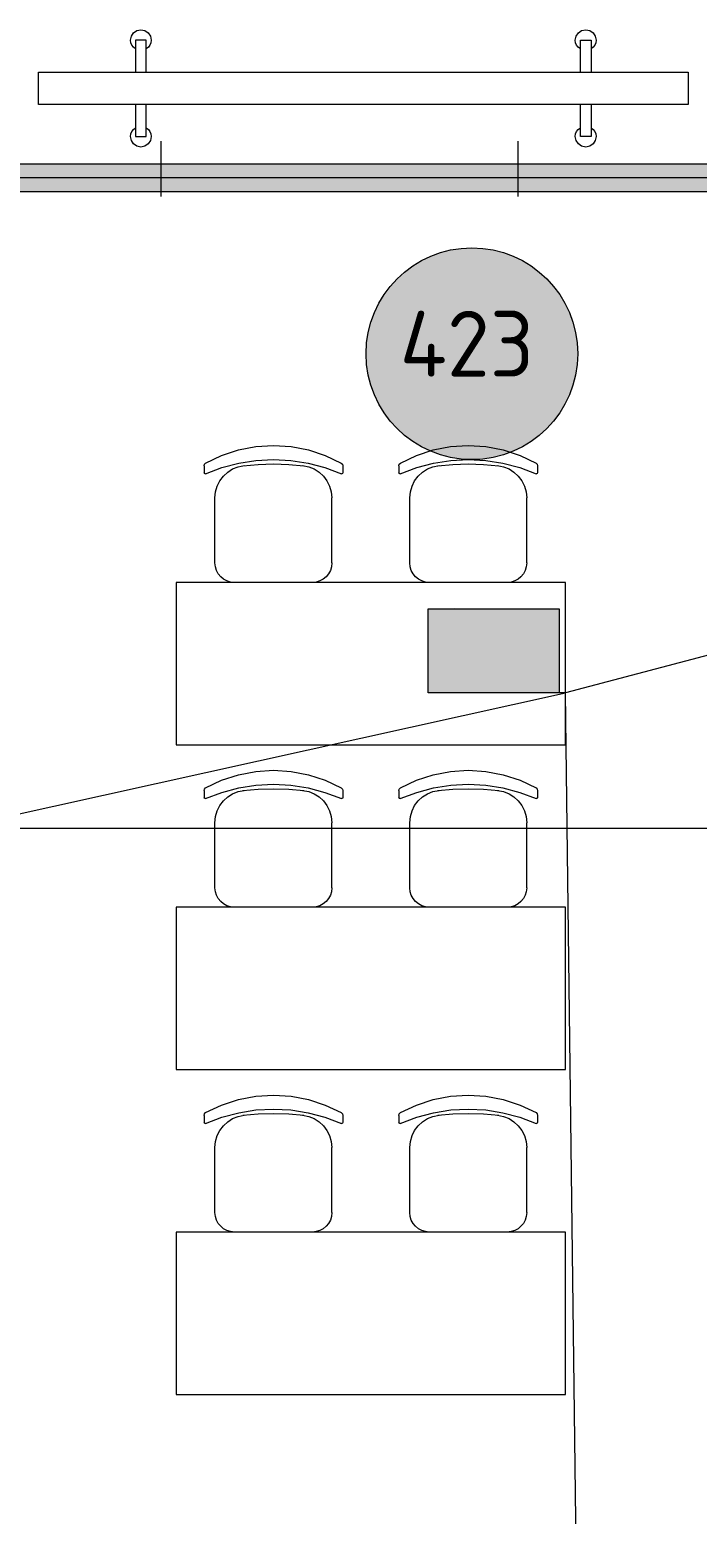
# Model space of a CAD drawing. Header units: millimetres. Extents: x 0 to 1189, y 0 to 841.
# Drawn here: x 813.47 to 834.03, y 396.24 to 441.95 of the extents above; entities that cross this region are included whole.
import ezdxf

# ---------------------------------------------------------------- set-up
doc = ezdxf.new("R2010")
doc.units = ezdxf.units.MM

msp = doc.modelspace()

# ---------------------------------------------------------------- hatches: boundary and pattern name
at = {"true_color": 0xffffff}
h = msp.add_hatch(color=7, dxfattribs=at)
h.dxf.hatch_style = 2
h.paths.add_polyline_path([(795.518215, 437.81144), (850.518299, 437.81144), (850.518299, 436.971438), (795.518215, 436.971438)])
h = msp.add_hatch(color=7, dxfattribs=at)
edge = h.paths.add_edge_path()
edge.add_arc((827.089264, 431.976931), 3.260255, 0, 360)
h = msp.add_hatch(color=7, dxfattribs=at)
h.dxf.hatch_style = 2
h.paths.add_polyline_path([(825.737262, 424.125419), (829.777268, 424.125419), (829.777268, 421.537415), (825.737262, 421.537415)])
h = msp.add_hatch(color=7, dxfattribs=at)
h.dxf.hatch_style = 2
h.paths.add_polyline_path([(825.737262, 424.125419), (829.777268, 424.125419), (829.777268, 421.537415), (825.737262, 421.537415)])
h = msp.add_hatch(color=7, dxfattribs=at)
h.dxf.hatch_style = 2
h.paths.add_polyline_path([(825.737262, 424.125419), (829.777268, 424.125419), (829.777268, 421.537415), (825.737262, 421.537415)])
at = {"true_color": 0x0077b0}
h = msp.add_hatch(color=144, dxfattribs=at)
h.paths.add_polyline_path([(826.948612, 422.730061), (826.948612, 423.537041), (826.919122, 423.693724), (826.8301, 423.824775), (826.70146, 423.911178), (826.545122, 423.94053), (826.388646, 423.911178), (826.257388, 423.824775), (826.169951, 423.693724), (826.141632, 423.537041), (826.141632, 422.730061), (826.169951, 422.573723), (826.257388, 422.445083), (826.388646, 422.356062), (826.545122, 422.326572), (826.70146, 422.356062), (826.8301, 422.445083), (826.919122, 422.573723)])
h.paths.add_polyline_path([(827.149254, 422.730061), (827.1381, 422.609406), (827.104674, 422.49738), (827.049027, 422.394346), (826.971211, 422.300665), (826.879443, 422.223365), (826.77739, 422.168855), (826.665726, 422.136566), (826.545122, 422.12593), (826.42339, 422.136566), (826.311682, 422.168855), (826.209484, 422.223365), (826.116276, 422.300665), (826.038547, 422.394346), (825.983089, 422.49738), (825.949853, 422.609406), (825.938785, 422.730061), (825.938785, 423.537041), (825.949853, 423.658773), (825.983089, 423.77048), (826.038547, 423.872679), (826.116276, 423.965886), (826.209484, 424.043702), (826.311682, 424.099349), (826.42339, 424.132775), (826.545122, 424.143929), (826.665778, 424.132818), (826.777804, 424.099694), (826.880838, 424.044865), (826.974519, 423.968642), (827.050423, 423.875005), (827.105088, 423.771858), (827.138152, 423.659204), (827.149254, 423.537041)])
h = msp.add_hatch(color=144, dxfattribs=at)
h.paths.add_polyline_path([(826.948612, 422.730061), (826.948612, 423.537041), (826.919122, 423.693724), (826.8301, 423.824775), (826.70146, 423.911178), (826.545122, 423.94053), (826.388646, 423.911178), (826.257388, 423.824775), (826.169951, 423.693724), (826.141632, 423.537041), (826.141632, 422.730061), (826.169951, 422.573723), (826.257388, 422.445083), (826.388646, 422.356062), (826.545122, 422.326572), (826.70146, 422.356062), (826.8301, 422.445083), (826.919122, 422.573723)])
h.paths.add_polyline_path([(827.149254, 422.730061), (827.1381, 422.609406), (827.104674, 422.49738), (827.049027, 422.394346), (826.971211, 422.300665), (826.879443, 422.223365), (826.77739, 422.168855), (826.665726, 422.136566), (826.545122, 422.12593), (826.42339, 422.136566), (826.311682, 422.168855), (826.209484, 422.223365), (826.116276, 422.300665), (826.038547, 422.394346), (825.983089, 422.49738), (825.949853, 422.609406), (825.938785, 422.730061), (825.938785, 423.537041), (825.949853, 423.658773), (825.983089, 423.77048), (826.038547, 423.872679), (826.116276, 423.965886), (826.209484, 424.043702), (826.311682, 424.099349), (826.42339, 424.132775), (826.545122, 424.143929), (826.665778, 424.132818), (826.777804, 424.099694), (826.880838, 424.044865), (826.974519, 423.968642), (827.050423, 423.875005), (827.105088, 423.771858), (827.138152, 423.659204), (827.149254, 423.537041)])
h = msp.add_hatch(color=144, dxfattribs=at)
h.paths.add_polyline_path([(826.948612, 422.730061), (826.948612, 423.537041), (826.919122, 423.693724), (826.8301, 423.824775), (826.70146, 423.911178), (826.545122, 423.94053), (826.388646, 423.911178), (826.257388, 423.824775), (826.169951, 423.693724), (826.141632, 423.537041), (826.141632, 422.730061), (826.169951, 422.573723), (826.257388, 422.445083), (826.388646, 422.356062), (826.545122, 422.326572), (826.70146, 422.356062), (826.8301, 422.445083), (826.919122, 422.573723)])
h.paths.add_polyline_path([(827.149254, 422.730061), (827.1381, 422.609406), (827.104674, 422.49738), (827.049027, 422.394346), (826.971211, 422.300665), (826.879443, 422.223365), (826.77739, 422.168855), (826.665726, 422.136566), (826.545122, 422.12593), (826.42339, 422.136566), (826.311682, 422.168855), (826.209484, 422.223365), (826.116276, 422.300665), (826.038547, 422.394346), (825.983089, 422.49738), (825.949853, 422.609406), (825.938785, 422.730061), (825.938785, 423.537041), (825.949853, 423.658773), (825.983089, 423.77048), (826.038547, 423.872679), (826.116276, 423.965886), (826.209484, 424.043702), (826.311682, 424.099349), (826.42339, 424.132775), (826.545122, 424.143929), (826.665778, 424.132818), (826.777804, 424.099694), (826.880838, 424.044865), (826.974519, 423.968642), (827.050423, 423.875005), (827.105088, 423.771858), (827.138152, 423.659204), (827.149254, 423.537041)])
h = msp.add_hatch(color=144, dxfattribs=at)
h.dxf.hatch_style = 2
h.paths.add_polyline_path([(829.371731, 423.799419), (829.140221, 423.567909), (829.069665, 423.537041), (828.993529, 423.562328), (828.968242, 423.638464), (828.996354, 423.70902), (829.391575, 424.104241), (829.432365, 424.133593), (829.473155, 424.143929), (829.549292, 424.118366), (829.574579, 424.041954), (829.574579, 422.224597), (829.549292, 422.149838), (829.473155, 422.12593), (829.397018, 422.149838), (829.371731, 422.224597)])
h = msp.add_hatch(color=144, dxfattribs=at)
h.dxf.hatch_style = 2
h.paths.add_polyline_path([(829.371731, 423.799419), (829.140221, 423.567909), (829.069665, 423.537041), (828.993529, 423.562328), (828.968242, 423.638464), (828.996354, 423.70902), (829.391575, 424.104241), (829.432365, 424.133593), (829.473155, 424.143929), (829.549292, 424.118366), (829.574579, 424.041954), (829.574579, 422.224597), (829.549292, 422.149838), (829.473155, 422.12593), (829.397018, 422.149838), (829.371731, 422.224597)])
h = msp.add_hatch(color=144, dxfattribs=at)
h.dxf.hatch_style = 2
h.paths.add_polyline_path([(829.371731, 423.799419), (829.140221, 423.567909), (829.069665, 423.537041), (828.993529, 423.562328), (828.968242, 423.638464), (828.996354, 423.70902), (829.391575, 424.104241), (829.432365, 424.133593), (829.473155, 424.143929), (829.549292, 424.118366), (829.574579, 424.041954), (829.574579, 422.224597), (829.549292, 422.149838), (829.473155, 422.12593), (829.397018, 422.149838), (829.371731, 422.224597)])
h = msp.add_hatch(color=144, dxfattribs=at)
h.dxf.hatch_style = 2
h.paths.add_polyline_path([(828.462152, 422.628087), (827.655173, 422.628087), (827.579036, 422.653649), (827.553749, 422.730061), (827.579036, 422.806198), (827.655173, 422.831485), (828.462152, 422.831485), (828.538288, 422.806198), (828.563575, 422.730061), (828.538288, 422.653649)])
h = msp.add_hatch(color=144, dxfattribs=at)
h.dxf.hatch_style = 2
h.paths.add_polyline_path([(828.462152, 422.628087), (827.655173, 422.628087), (827.579036, 422.653649), (827.553749, 422.730061), (827.579036, 422.806198), (827.655173, 422.831485), (828.462152, 422.831485), (828.538288, 422.806198), (828.563575, 422.730061), (828.538288, 422.653649)])
h = msp.add_hatch(color=144, dxfattribs=at)
h.dxf.hatch_style = 2
h.paths.add_polyline_path([(828.462152, 422.628087), (827.655173, 422.628087), (827.579036, 422.653649), (827.553749, 422.730061), (827.579036, 422.806198), (827.655173, 422.831485), (828.462152, 422.831485), (828.538288, 422.806198), (828.563575, 422.730061), (828.538288, 422.653649)])

# ---------------------------------------------------------------- linework, layer by layer
at = {"color": 253, "lineweight": 0, "true_color": 0x999999}
for points in [[(816.731248, 441.359445), (816.666529, 441.410976), (816.617748, 441.476195), (816.586966, 441.551539), (816.576248, 441.633445), (816.601341, 441.758117), (816.669748, 441.859821), (816.771154, 441.928336), (816.895248, 441.953446), (817.01992, 441.928336), (817.121623, 441.859821), (817.190139, 441.758117), (817.215249, 441.633445), (817.20453, 441.551539), (817.173748, 441.476195), (817.124967, 441.410976), (817.060248, 441.359445)], [(817.060248, 441.633445), (816.731248, 441.633445)], [(816.731248, 441.633445), (816.731248, 440.647444)], [(817.060248, 440.647444), (817.060248, 441.633445)], [(830.430269, 441.359445), (830.364972, 441.410976), (830.315894, 441.476195), (830.285003, 441.551539), (830.274268, 441.633445), (830.299519, 441.758117), (830.368269, 441.859821), (830.470019, 441.928336), (830.594269, 441.953446), (830.718363, 441.928336), (830.819769, 441.859821), (830.888176, 441.758117), (830.913269, 441.633445), (830.902691, 441.551539), (830.872144, 441.476195), (830.82341, 441.410976), (830.758269, 441.359445)], [(830.430269, 440.647444), (830.430269, 441.633445)], [(830.430269, 441.633445), (830.758269, 441.633445)], [(830.758269, 441.633445), (830.758269, 440.647444)], [(813.745243, 439.647442), (813.745243, 440.647444)], [(813.745243, 440.647444), (833.745274, 440.647444)], [(833.745274, 440.647444), (833.745274, 439.647442)], [(833.745274, 439.647442), (813.745243, 439.647442)], [(816.731248, 439.647442), (816.731248, 438.661441)], [(817.060248, 438.661441), (817.060248, 439.647442)], [(830.430269, 438.661441), (830.430269, 439.647442)], [(830.758269, 439.647442), (830.758269, 438.661441)], [(817.060248, 438.935441), (817.124967, 438.88391), (817.173748, 438.818691), (817.20453, 438.743347), (817.215249, 438.661441), (817.190139, 438.536769), (817.121623, 438.435066), (817.01992, 438.36655), (816.895248, 438.34144), (816.771154, 438.36655), (816.669748, 438.435066), (816.601341, 438.536769), (816.576248, 438.661441), (816.586966, 438.743347), (816.617748, 438.818691), (816.666529, 438.88391), (816.731248, 438.935441)], [(830.758269, 438.935441), (830.82341, 438.88391), (830.872144, 438.818691), (830.902691, 438.743347), (830.913269, 438.661441), (830.888176, 438.536769), (830.819769, 438.435066), (830.718363, 438.36655), (830.594269, 438.34144), (830.470019, 438.36655), (830.368269, 438.435066), (830.299519, 438.536769), (830.274268, 438.661441), (830.285003, 438.743347), (830.315894, 438.818691), (830.364972, 438.88391), (830.430269, 438.935441)], [(816.731248, 438.661441), (817.060248, 438.661441)], [(830.758269, 438.661441), (830.430269, 438.661441)], [(818.888251, 428.610426), (819.381283, 428.844145), (819.897753, 429.013176), (820.431472, 429.115833), (820.976254, 429.150426), (821.520614, 429.115833), (822.054381, 429.013176), (822.571085, 428.844145), (823.064257, 428.610426)], [(818.888251, 428.610426), (819.381283, 428.844145), (819.897753, 429.013176), (820.431472, 429.115833), (820.976254, 429.150426), (821.520614, 429.115833), (822.054381, 429.013176), (822.571085, 428.844145), (823.064257, 428.610426)], [(824.88826, 428.610426), (825.381292, 428.844145), (825.897762, 429.013176), (826.431481, 429.115833), (826.976263, 429.150426), (827.520624, 429.115833), (828.05439, 429.013176), (828.571094, 428.844145), (829.064267, 428.610426)], [(824.88826, 428.610426), (825.381292, 428.844145), (825.897762, 429.013176), (826.431481, 429.115833), (826.976263, 429.150426), (827.520624, 429.115833), (828.05439, 429.013176), (828.571094, 428.844145), (829.064267, 428.610426)], [(818.841251, 428.525425), (818.853876, 428.57355), (818.888251, 428.610426)], [(818.841251, 428.525425), (818.853876, 428.57355), (818.888251, 428.610426)], [(818.841251, 428.525425), (818.841251, 428.308425)], [(818.841251, 428.525425), (818.841251, 428.308425)], [(818.884251, 428.281425), (818.871251, 428.278425), (818.849876, 428.287425), (818.841251, 428.308425)], [(818.884251, 428.281425), (818.871251, 428.278425), (818.849876, 428.287425), (818.841251, 428.308425)], [(818.884251, 428.281425), (819.388314, 428.471941), (819.907753, 428.609301), (820.438441, 428.692473), (820.976254, 428.720426), (821.514068, 428.692473), (822.044756, 428.609301), (822.564194, 428.471941), (823.068257, 428.281425)], [(818.884251, 428.281425), (819.388314, 428.471941), (819.907753, 428.609301), (820.438441, 428.692473), (820.976254, 428.720426), (821.514068, 428.692473), (822.044756, 428.609301), (822.564194, 428.471941), (823.068257, 428.281425)], [(819.176252, 427.538424), (819.193964, 427.726373), (819.245017, 427.903143), (819.326281, 428.065241), (819.434627, 428.209175), (819.566926, 428.331452), (819.720049, 428.428581), (819.890868, 428.49707), (820.076253, 428.533425)], [(819.176252, 427.538424), (819.193964, 427.726373), (819.245017, 427.903143), (819.326281, 428.065241), (819.434627, 428.209175), (819.566926, 428.331452), (819.720049, 428.428581), (819.890868, 428.49707), (820.076253, 428.533425)], [(820.035253, 428.528425), (820.504629, 428.5698), (820.976254, 428.583425), (821.447505, 428.5698), (821.917256, 428.528425)], [(820.035253, 428.528425), (820.504629, 428.5698), (820.976254, 428.583425), (821.447505, 428.5698), (821.917256, 428.528425)], [(821.876256, 428.533425), (822.061641, 428.49707), (822.232459, 428.428581), (822.385583, 428.331452), (822.517882, 428.209175), (822.626227, 428.065241), (822.707491, 427.903143), (822.758544, 427.726373), (822.776257, 427.538424)], [(821.876256, 428.533425), (822.061641, 428.49707), (822.232459, 428.428581), (822.385583, 428.331452), (822.517882, 428.209175), (822.626227, 428.065241), (822.707491, 427.903143), (822.758544, 427.726373), (822.776257, 427.538424)], [(823.064257, 428.610426), (823.098633, 428.57355), (823.111258, 428.525425)], [(823.064257, 428.610426), (823.098633, 428.57355), (823.111258, 428.525425)], [(823.111258, 428.308425), (823.102258, 428.287425), (823.081257, 428.278425), (823.068257, 428.281425)], [(823.111258, 428.308425), (823.102258, 428.287425), (823.081257, 428.278425), (823.068257, 428.281425)], [(823.111258, 428.525425), (823.111258, 428.308425)], [(823.111258, 428.525425), (823.111258, 428.308425)], [(824.84126, 428.525425), (824.853885, 428.57355), (824.88826, 428.610426)], [(824.84126, 428.525425), (824.853885, 428.57355), (824.88826, 428.610426)], [(824.84126, 428.525425), (824.84126, 428.308425)], [(824.84126, 428.525425), (824.84126, 428.308425)], [(824.88426, 428.281425), (824.87126, 428.278425), (824.849885, 428.287425), (824.84126, 428.308425)], [(824.88426, 428.281425), (824.87126, 428.278425), (824.849885, 428.287425), (824.84126, 428.308425)], [(824.88426, 428.281425), (825.388324, 428.471941), (825.907762, 428.609301), (826.43845, 428.692473), (826.976263, 428.720426), (827.514077, 428.692473), (828.044765, 428.609301), (828.564203, 428.471941), (829.068267, 428.281425)], [(824.88426, 428.281425), (825.388324, 428.471941), (825.907762, 428.609301), (826.43845, 428.692473), (826.976263, 428.720426), (827.514077, 428.692473), (828.044765, 428.609301), (828.564203, 428.471941), (829.068267, 428.281425)], [(825.176261, 427.538424), (825.193974, 427.726373), (825.245026, 427.903143), (825.32629, 428.065241), (825.434636, 428.209175), (825.566935, 428.331452), (825.720058, 428.428581), (825.890877, 428.49707), (826.076262, 428.533425)], [(825.176261, 427.538424), (825.193974, 427.726373), (825.245026, 427.903143), (825.32629, 428.065241), (825.434636, 428.209175), (825.566935, 428.331452), (825.720058, 428.428581), (825.890877, 428.49707), (826.076262, 428.533425)], [(826.035262, 428.528425), (826.504638, 428.5698), (826.976263, 428.583425), (827.447514, 428.5698), (827.917265, 428.528425)], [(826.035262, 428.528425), (826.504638, 428.5698), (826.976263, 428.583425), (827.447514, 428.5698), (827.917265, 428.528425)], [(827.876265, 428.533425), (828.06165, 428.49707), (828.232468, 428.428581), (828.385592, 428.331452), (828.517891, 428.209175), (828.626237, 428.065241), (828.7075, 427.903143), (828.758553, 427.726373), (828.776266, 427.538424)], [(827.876265, 428.533425), (828.06165, 428.49707), (828.232468, 428.428581), (828.385592, 428.331452), (828.517891, 428.209175), (828.626237, 428.065241), (828.7075, 427.903143), (828.758553, 427.726373), (828.776266, 427.538424)], [(829.064267, 428.610426), (829.098642, 428.57355), (829.111267, 428.525425)], [(829.064267, 428.610426), (829.098642, 428.57355), (829.111267, 428.525425)], [(829.111267, 428.308425), (829.102267, 428.287425), (829.081267, 428.278425), (829.068267, 428.281425)], [(829.111267, 428.308425), (829.102267, 428.287425), (829.081267, 428.278425), (829.068267, 428.281425)], [(829.111267, 428.525425), (829.111267, 428.308425)], [(829.111267, 428.525425), (829.111267, 428.308425)], [(819.176252, 425.535421), (819.176252, 427.538424)], [(819.176252, 425.535421), (819.176252, 427.538424)], [(822.776257, 425.535421), (822.776257, 427.538424)], [(822.776257, 425.535421), (822.776257, 427.538424)], [(825.176261, 425.535421), (825.176261, 427.538424)], [(825.176261, 425.535421), (825.176261, 427.538424)], [(828.776266, 425.535421), (828.776266, 427.538424)], [(828.776266, 425.535421), (828.776266, 427.538424)], [(819.776252, 424.93542), (819.655151, 424.947584), (819.54244, 424.982482), (819.44051, 425.037725), (819.351752, 425.11092), (819.278556, 425.199678), (819.223314, 425.301608), (819.188416, 425.414319), (819.176252, 425.535421)], [(819.776252, 424.93542), (819.655151, 424.947584), (819.54244, 424.982482), (819.44051, 425.037725), (819.351752, 425.11092), (819.278556, 425.199678), (819.223314, 425.301608), (819.188416, 425.414319), (819.176252, 425.535421)], [(822.776257, 425.535421), (822.764052, 425.414319), (822.729054, 425.301608), (822.673689, 425.199678), (822.600382, 425.11092), (822.511559, 425.037725), (822.409647, 424.982482), (822.297071, 424.947584), (822.176256, 424.93542)], [(822.776257, 425.535421), (822.764052, 425.414319), (822.729054, 425.301608), (822.673689, 425.199678), (822.600382, 425.11092), (822.511559, 425.037725), (822.409647, 424.982482), (822.297071, 424.947584), (822.176256, 424.93542)], [(825.776262, 424.93542), (825.65516, 424.947584), (825.542449, 424.982482), (825.440519, 425.037725), (825.351761, 425.11092), (825.278566, 425.199678), (825.223323, 425.301608), (825.188425, 425.414319), (825.176261, 425.535421)], [(825.776262, 424.93542), (825.65516, 424.947584), (825.542449, 424.982482), (825.440519, 425.037725), (825.351761, 425.11092), (825.278566, 425.199678), (825.223323, 425.301608), (825.188425, 425.414319), (825.176261, 425.535421)], [(828.776266, 425.535421), (828.764061, 425.414319), (828.729063, 425.301608), (828.673698, 425.199678), (828.600391, 425.11092), (828.511569, 425.037725), (828.409656, 424.982482), (828.29708, 424.947584), (828.176265, 424.93542)], [(828.776266, 425.535421), (828.764061, 425.414319), (828.729063, 425.301608), (828.673698, 425.199678), (828.600391, 425.11092), (828.511569, 425.037725), (828.409656, 424.982482), (828.29708, 424.947584), (828.176265, 424.93542)], [(829.976268, 424.93542), (817.97625, 424.93542)], [(817.97625, 424.93542), (817.97625, 419.935412)], [(822.177256, 424.93542), (819.776252, 424.93542)], [(822.177256, 424.93542), (819.776252, 424.93542)], [(828.177265, 424.93542), (825.776262, 424.93542)], [(828.177265, 424.93542), (825.776262, 424.93542)], [(829.976268, 419.935412), (829.976268, 424.93542)], [(817.97625, 419.935412), (829.976268, 419.935412)], [(818.884251, 418.28141), (819.388314, 418.471926), (819.907753, 418.609285), (820.438441, 418.692457), (820.976254, 418.72041), (821.514068, 418.692457), (822.044756, 418.609285), (822.564194, 418.471926), (823.068257, 418.28141)], [(818.884251, 418.28141), (819.388314, 418.471926), (819.907753, 418.609285), (820.438441, 418.692457), (820.976254, 418.72041), (821.514068, 418.692457), (822.044756, 418.609285), (822.564194, 418.471926), (823.068257, 418.28141)], [(818.888251, 418.61041), (819.381283, 418.844129), (819.897753, 419.013161), (820.431472, 419.115817), (820.976254, 419.150411), (821.520614, 419.115817), (822.054381, 419.013161), (822.571085, 418.844129), (823.064257, 418.61041)], [(818.888251, 418.61041), (819.381283, 418.844129), (819.897753, 419.013161), (820.431472, 419.115817), (820.976254, 419.150411), (821.520614, 419.115817), (822.054381, 419.013161), (822.571085, 418.844129), (823.064257, 418.61041)], [(824.88426, 418.28141), (825.388324, 418.471926), (825.907762, 418.609285), (826.43845, 418.692457), (826.976263, 418.72041), (827.514077, 418.692457), (828.044765, 418.609285), (828.564203, 418.471926), (829.068267, 418.28141)], [(824.88426, 418.28141), (825.388324, 418.471926), (825.907762, 418.609285), (826.43845, 418.692457), (826.976263, 418.72041), (827.514077, 418.692457), (828.044765, 418.609285), (828.564203, 418.471926), (829.068267, 418.28141)], [(824.88826, 418.61041), (825.381292, 418.844129), (825.897762, 419.013161), (826.431481, 419.115817), (826.976263, 419.150411), (827.520624, 419.115817), (828.05439, 419.013161), (828.571094, 418.844129), (829.064267, 418.61041)], [(824.88826, 418.61041), (825.381292, 418.844129), (825.897762, 419.013161), (826.431481, 419.115817), (826.976263, 419.150411), (827.520624, 419.115817), (828.05439, 419.013161), (828.571094, 418.844129), (829.064267, 418.61041)], [(818.841251, 418.52541), (818.853876, 418.573535), (818.888251, 418.61041)], [(818.841251, 418.52541), (818.853876, 418.573535), (818.888251, 418.61041)], [(818.841251, 418.52541), (818.841251, 418.30841)], [(818.841251, 418.52541), (818.841251, 418.30841)], [(818.884251, 418.28141), (818.871251, 418.27841), (818.849876, 418.28741), (818.841251, 418.30841)], [(818.884251, 418.28141), (818.871251, 418.27841), (818.849876, 418.28741), (818.841251, 418.30841)], [(819.176252, 417.538409), (819.193964, 417.726358), (819.245017, 417.903128), (819.326281, 418.065226), (819.434627, 418.20916), (819.566926, 418.331437), (819.720049, 418.428566), (819.890868, 418.497055), (820.076253, 418.53341)], [(819.176252, 417.538409), (819.193964, 417.726358), (819.245017, 417.903128), (819.326281, 418.065226), (819.434627, 418.20916), (819.566926, 418.331437), (819.720049, 418.428566), (819.890868, 418.497055), (820.076253, 418.53341)], [(820.035253, 418.52841), (820.504629, 418.569785), (820.976254, 418.58341), (821.447505, 418.569785), (821.917256, 418.52841)], [(820.035253, 418.52841), (820.504629, 418.569785), (820.976254, 418.58341), (821.447505, 418.569785), (821.917256, 418.52841)], [(821.876256, 418.53341), (822.061641, 418.497055), (822.232459, 418.428566), (822.385583, 418.331437), (822.517882, 418.20916), (822.626227, 418.065226), (822.707491, 417.903128), (822.758544, 417.726358), (822.776257, 417.538409)], [(821.876256, 418.53341), (822.061641, 418.497055), (822.232459, 418.428566), (822.385583, 418.331437), (822.517882, 418.20916), (822.626227, 418.065226), (822.707491, 417.903128), (822.758544, 417.726358), (822.776257, 417.538409)], [(823.064257, 418.61041), (823.098633, 418.573535), (823.111258, 418.52541)], [(823.064257, 418.61041), (823.098633, 418.573535), (823.111258, 418.52541)], [(823.111258, 418.30841), (823.102258, 418.28741), (823.081257, 418.27841), (823.068257, 418.28141)], [(823.111258, 418.30841), (823.102258, 418.28741), (823.081257, 418.27841), (823.068257, 418.28141)], [(823.111258, 418.52541), (823.111258, 418.30841)], [(823.111258, 418.52541), (823.111258, 418.30841)], [(824.84126, 418.52541), (824.853885, 418.573535), (824.88826, 418.61041)], [(824.84126, 418.52541), (824.853885, 418.573535), (824.88826, 418.61041)], [(824.84126, 418.52541), (824.84126, 418.30841)], [(824.84126, 418.52541), (824.84126, 418.30841)], [(824.88426, 418.28141), (824.87126, 418.27841), (824.849885, 418.28741), (824.84126, 418.30841)], [(824.88426, 418.28141), (824.87126, 418.27841), (824.849885, 418.28741), (824.84126, 418.30841)], [(825.176261, 417.538409), (825.193974, 417.726358), (825.245026, 417.903128), (825.32629, 418.065226), (825.434636, 418.20916), (825.566935, 418.331437), (825.720058, 418.428566), (825.890877, 418.497055), (826.076262, 418.53341)], [(825.176261, 417.538409), (825.193974, 417.726358), (825.245026, 417.903128), (825.32629, 418.065226), (825.434636, 418.20916), (825.566935, 418.331437), (825.720058, 418.428566), (825.890877, 418.497055), (826.076262, 418.53341)], [(826.035262, 418.52841), (826.504638, 418.569785), (826.976263, 418.58341), (827.447514, 418.569785), (827.917265, 418.52841)], [(826.035262, 418.52841), (826.504638, 418.569785), (826.976263, 418.58341), (827.447514, 418.569785), (827.917265, 418.52841)], [(827.876265, 418.53341), (828.06165, 418.497055), (828.232468, 418.428566), (828.385592, 418.331437), (828.517891, 418.20916), (828.626237, 418.065226), (828.7075, 417.903128), (828.758553, 417.726358), (828.776266, 417.538409)], [(827.876265, 418.53341), (828.06165, 418.497055), (828.232468, 418.428566), (828.385592, 418.331437), (828.517891, 418.20916), (828.626237, 418.065226), (828.7075, 417.903128), (828.758553, 417.726358), (828.776266, 417.538409)], [(829.064267, 418.61041), (829.098642, 418.573535), (829.111267, 418.52541)], [(829.064267, 418.61041), (829.098642, 418.573535), (829.111267, 418.52541)], [(829.111267, 418.30841), (829.102267, 418.28741), (829.081267, 418.27841), (829.068267, 418.28141)], [(829.111267, 418.30841), (829.102267, 418.28741), (829.081267, 418.27841), (829.068267, 418.28141)], [(829.111267, 418.52541), (829.111267, 418.30841)], [(829.111267, 418.52541), (829.111267, 418.30841)], [(819.176252, 415.535406), (819.176252, 417.538409)], [(819.176252, 415.535406), (819.176252, 417.538409)], [(822.776257, 415.535406), (822.776257, 417.538409)], [(822.776257, 415.535406), (822.776257, 417.538409)], [(825.176261, 415.535406), (825.176261, 417.538409)], [(825.176261, 415.535406), (825.176261, 417.538409)], [(828.776266, 415.535406), (828.776266, 417.538409)], [(828.776266, 415.535406), (828.776266, 417.538409)], [(819.776252, 414.935405), (819.655151, 414.947569), (819.54244, 414.982467), (819.44051, 415.037709), (819.351752, 415.110905), (819.278556, 415.199663), (819.223314, 415.301593), (819.188416, 415.414304), (819.176252, 415.535406)], [(819.776252, 414.935405), (819.655151, 414.947569), (819.54244, 414.982467), (819.44051, 415.037709), (819.351752, 415.110905), (819.278556, 415.199663), (819.223314, 415.301593), (819.188416, 415.414304), (819.176252, 415.535406)], [(822.776257, 415.535406), (822.764052, 415.414304), (822.729054, 415.301593), (822.673689, 415.199663), (822.600382, 415.110905), (822.511559, 415.037709), (822.409647, 414.982467), (822.297071, 414.947569), (822.176256, 414.935405)], [(822.776257, 415.535406), (822.764052, 415.414304), (822.729054, 415.301593), (822.673689, 415.199663), (822.600382, 415.110905), (822.511559, 415.037709), (822.409647, 414.982467), (822.297071, 414.947569), (822.176256, 414.935405)], [(825.776262, 414.935405), (825.65516, 414.947569), (825.542449, 414.982467), (825.440519, 415.037709), (825.351761, 415.110905), (825.278566, 415.199663), (825.223323, 415.301593), (825.188425, 415.414304), (825.176261, 415.535406)], [(825.776262, 414.935405), (825.65516, 414.947569), (825.542449, 414.982467), (825.440519, 415.037709), (825.351761, 415.110905), (825.278566, 415.199663), (825.223323, 415.301593), (825.188425, 415.414304), (825.176261, 415.535406)], [(828.776266, 415.535406), (828.764061, 415.414304), (828.729063, 415.301593), (828.673698, 415.199663), (828.600391, 415.110905), (828.511569, 415.037709), (828.409656, 414.982467), (828.29708, 414.947569), (828.176265, 414.935405)], [(828.776266, 415.535406), (828.764061, 415.414304), (828.729063, 415.301593), (828.673698, 415.199663), (828.600391, 415.110905), (828.511569, 415.037709), (828.409656, 414.982467), (828.29708, 414.947569), (828.176265, 414.935405)], [(829.976268, 414.935405), (817.97625, 414.935405)], [(817.97625, 414.935405), (817.97625, 409.935397)], [(822.177256, 414.935405), (819.776252, 414.935405)], [(822.177256, 414.935405), (819.776252, 414.935405)], [(828.177265, 414.935405), (825.776262, 414.935405)], [(828.177265, 414.935405), (825.776262, 414.935405)], [(829.976268, 409.935397), (829.976268, 414.935405)], [(817.97625, 409.935397), (829.976268, 409.935397)], [(818.888251, 408.610395), (819.381283, 408.844114), (819.897753, 409.013146), (820.431472, 409.115802), (820.976254, 409.150396), (821.520614, 409.115802), (822.054381, 409.013146), (822.571085, 408.844114), (823.064257, 408.610395)], [(818.888251, 408.610395), (819.381283, 408.844114), (819.897753, 409.013146), (820.431472, 409.115802), (820.976254, 409.150396), (821.520614, 409.115802), (822.054381, 409.013146), (822.571085, 408.844114), (823.064257, 408.610395)], [(824.88826, 408.610395), (825.381292, 408.844114), (825.897762, 409.013146), (826.431481, 409.115802), (826.976263, 409.150396), (827.520624, 409.115802), (828.05439, 409.013146), (828.571094, 408.844114), (829.064267, 408.610395)], [(824.88826, 408.610395), (825.381292, 408.844114), (825.897762, 409.013146), (826.431481, 409.115802), (826.976263, 409.150396), (827.520624, 409.115802), (828.05439, 409.013146), (828.571094, 408.844114), (829.064267, 408.610395)], [(818.884251, 408.281394), (819.388314, 408.47191), (819.907753, 408.60927), (820.438441, 408.692442), (820.976254, 408.720395), (821.514068, 408.692442), (822.044756, 408.60927), (822.564194, 408.47191), (823.068257, 408.281394)], [(818.884251, 408.281394), (819.388314, 408.47191), (819.907753, 408.60927), (820.438441, 408.692442), (820.976254, 408.720395), (821.514068, 408.692442), (822.044756, 408.60927), (822.564194, 408.47191), (823.068257, 408.281394)], [(824.88426, 408.281394), (825.388324, 408.47191), (825.907762, 408.60927), (826.43845, 408.692442), (826.976263, 408.720395), (827.514077, 408.692442), (828.044765, 408.60927), (828.564203, 408.47191), (829.068267, 408.281394)], [(824.88426, 408.281394), (825.388324, 408.47191), (825.907762, 408.60927), (826.43845, 408.692442), (826.976263, 408.720395), (827.514077, 408.692442), (828.044765, 408.60927), (828.564203, 408.47191), (829.068267, 408.281394)], [(818.841251, 408.525395), (818.853876, 408.57352), (818.888251, 408.610395)], [(818.841251, 408.525395), (818.853876, 408.57352), (818.888251, 408.610395)], [(818.841251, 408.525395), (818.841251, 408.308394)], [(818.841251, 408.525395), (818.841251, 408.308394)], [(818.884251, 408.281394), (818.871251, 408.278394), (818.849876, 408.287394), (818.841251, 408.308394)], [(818.884251, 408.281394), (818.871251, 408.278394), (818.849876, 408.287394), (818.841251, 408.308394)], [(819.176252, 407.538393), (819.193964, 407.726343), (819.245017, 407.903113), (819.326281, 408.065211), (819.434627, 408.209144), (819.566926, 408.331422), (819.720049, 408.428551), (819.890868, 408.497039), (820.076253, 408.533395)], [(819.176252, 407.538393), (819.193964, 407.726343), (819.245017, 407.903113), (819.326281, 408.065211), (819.434627, 408.209144), (819.566926, 408.331422), (819.720049, 408.428551), (819.890868, 408.497039), (820.076253, 408.533395)], [(820.035253, 408.528395), (820.504629, 408.56977), (820.976254, 408.583395), (821.447505, 408.56977), (821.917256, 408.528395)], [(820.035253, 408.528395), (820.504629, 408.56977), (820.976254, 408.583395), (821.447505, 408.56977), (821.917256, 408.528395)], [(821.876256, 408.533395), (822.061641, 408.497039), (822.232459, 408.428551), (822.385583, 408.331422), (822.517882, 408.209144), (822.626227, 408.065211), (822.707491, 407.903113), (822.758544, 407.726343), (822.776257, 407.538393)], [(821.876256, 408.533395), (822.061641, 408.497039), (822.232459, 408.428551), (822.385583, 408.331422), (822.517882, 408.209144), (822.626227, 408.065211), (822.707491, 407.903113), (822.758544, 407.726343), (822.776257, 407.538393)], [(823.064257, 408.610395), (823.098633, 408.57352), (823.111258, 408.525395)], [(823.064257, 408.610395), (823.098633, 408.57352), (823.111258, 408.525395)], [(823.111258, 408.308394), (823.102258, 408.287394), (823.081257, 408.278394), (823.068257, 408.281394)], [(823.111258, 408.308394), (823.102258, 408.287394), (823.081257, 408.278394), (823.068257, 408.281394)], [(823.111258, 408.525395), (823.111258, 408.308394)], [(823.111258, 408.525395), (823.111258, 408.308394)], [(824.84126, 408.525395), (824.853885, 408.57352), (824.88826, 408.610395)], [(824.84126, 408.525395), (824.853885, 408.57352), (824.88826, 408.610395)], [(824.84126, 408.525395), (824.84126, 408.308394)], [(824.84126, 408.525395), (824.84126, 408.308394)], [(824.88426, 408.281394), (824.87126, 408.278394), (824.849885, 408.287394), (824.84126, 408.308394)], [(824.88426, 408.281394), (824.87126, 408.278394), (824.849885, 408.287394), (824.84126, 408.308394)], [(825.176261, 407.538393), (825.193974, 407.726343), (825.245026, 407.903113), (825.32629, 408.065211), (825.434636, 408.209144), (825.566935, 408.331422), (825.720058, 408.428551), (825.890877, 408.497039), (826.076262, 408.533395)], [(825.176261, 407.538393), (825.193974, 407.726343), (825.245026, 407.903113), (825.32629, 408.065211), (825.434636, 408.209144), (825.566935, 408.331422), (825.720058, 408.428551), (825.890877, 408.497039), (826.076262, 408.533395)], [(826.035262, 408.528395), (826.504638, 408.56977), (826.976263, 408.583395), (827.447514, 408.56977), (827.917265, 408.528395)], [(826.035262, 408.528395), (826.504638, 408.56977), (826.976263, 408.583395), (827.447514, 408.56977), (827.917265, 408.528395)], [(827.876265, 408.533395), (828.06165, 408.497039), (828.232468, 408.428551), (828.385592, 408.331422), (828.517891, 408.209144), (828.626237, 408.065211), (828.7075, 407.903113), (828.758553, 407.726343), (828.776266, 407.538393)], [(827.876265, 408.533395), (828.06165, 408.497039), (828.232468, 408.428551), (828.385592, 408.331422), (828.517891, 408.209144), (828.626237, 408.065211), (828.7075, 407.903113), (828.758553, 407.726343), (828.776266, 407.538393)], [(829.064267, 408.610395), (829.098642, 408.57352), (829.111267, 408.525395)], [(829.064267, 408.610395), (829.098642, 408.57352), (829.111267, 408.525395)], [(829.111267, 408.308394), (829.102267, 408.287394), (829.081267, 408.278394), (829.068267, 408.281394)], [(829.111267, 408.308394), (829.102267, 408.287394), (829.081267, 408.278394), (829.068267, 408.281394)], [(829.111267, 408.525395), (829.111267, 408.308394)], [(829.111267, 408.525395), (829.111267, 408.308394)], [(819.176252, 405.53539), (819.176252, 407.538393)], [(819.176252, 405.53539), (819.176252, 407.538393)], [(822.776257, 405.53539), (822.776257, 407.538393)], [(822.776257, 405.53539), (822.776257, 407.538393)], [(825.176261, 405.53539), (825.176261, 407.538393)], [(825.176261, 405.53539), (825.176261, 407.538393)], [(828.776266, 405.53539), (828.776266, 407.538393)], [(828.776266, 405.53539), (828.776266, 407.538393)], [(819.776252, 404.935389), (819.655151, 404.947553), (819.54244, 404.982452), (819.44051, 405.037694), (819.351752, 405.11089), (819.278556, 405.199648), (819.223314, 405.301577), (819.188416, 405.414289), (819.176252, 405.53539)], [(819.776252, 404.935389), (819.655151, 404.947553), (819.54244, 404.982452), (819.44051, 405.037694), (819.351752, 405.11089), (819.278556, 405.199648), (819.223314, 405.301577), (819.188416, 405.414289), (819.176252, 405.53539)], [(822.776257, 405.53539), (822.764052, 405.414289), (822.729054, 405.301577), (822.673689, 405.199648), (822.600382, 405.11089), (822.511559, 405.037694), (822.409647, 404.982452), (822.297071, 404.947553), (822.176256, 404.935389)], [(822.776257, 405.53539), (822.764052, 405.414289), (822.729054, 405.301577), (822.673689, 405.199648), (822.600382, 405.11089), (822.511559, 405.037694), (822.409647, 404.982452), (822.297071, 404.947553), (822.176256, 404.935389)], [(825.776262, 404.935389), (825.65516, 404.947553), (825.542449, 404.982452), (825.440519, 405.037694), (825.351761, 405.11089), (825.278566, 405.199648), (825.223323, 405.301577), (825.188425, 405.414289), (825.176261, 405.53539)], [(825.776262, 404.935389), (825.65516, 404.947553), (825.542449, 404.982452), (825.440519, 405.037694), (825.351761, 405.11089), (825.278566, 405.199648), (825.223323, 405.301577), (825.188425, 405.414289), (825.176261, 405.53539)], [(828.776266, 405.53539), (828.764061, 405.414289), (828.729063, 405.301577), (828.673698, 405.199648), (828.600391, 405.11089), (828.511569, 405.037694), (828.409656, 404.982452), (828.29708, 404.947553), (828.176265, 404.935389)], [(828.776266, 405.53539), (828.764061, 405.414289), (828.729063, 405.301577), (828.673698, 405.199648), (828.600391, 405.11089), (828.511569, 405.037694), (828.409656, 404.982452), (828.29708, 404.947553), (828.176265, 404.935389)], [(829.976268, 404.935389), (817.97625, 404.935389)], [(817.97625, 404.935389), (817.97625, 399.935382)], [(822.177256, 404.935389), (819.776252, 404.935389)], [(822.177256, 404.935389), (819.776252, 404.935389)], [(828.177265, 404.935389), (825.776262, 404.935389)], [(828.177265, 404.935389), (825.776262, 404.935389)], [(829.976268, 399.935382), (829.976268, 404.935389)], [(817.97625, 399.935382), (829.976268, 399.935382)]]:
    msp.add_lwpolyline(points, dxfattribs=at)
at = {"color": 7, "lineweight": 0}
for points in [[(817.518249, 436.821438), (817.518249, 438.521441)], [(828.518266, 436.821438), (828.518266, 438.521441)], [(850.518299, 437.81144), (795.518215, 437.81144)], [(850.518299, 437.391439), (795.819216, 437.391439)], [(795.518215, 436.971438), (850.518299, 436.971438)], [(823.829259, 431.977431), (823.846095, 432.310673), (823.895509, 432.634307), (823.97586, 432.94669), (824.085509, 433.246183), (824.222814, 433.531144), (824.386134, 433.799933), (824.57383, 434.05091), (824.78426, 434.282434), (825.015784, 434.492864), (825.266761, 434.68056), (825.53555, 434.84388), (825.820512, 434.981185), (826.120004, 435.090834), (826.432388, 435.171186), (826.756021, 435.2206), (827.089264, 435.237436), (827.422671, 435.2206), (827.746427, 435.171186), (828.058894, 435.090834), (828.358437, 434.981185), (828.64342, 434.84388), (828.912206, 434.68056), (829.163159, 434.492864), (829.394642, 434.282434), (829.60502, 434.05091), (829.792656, 433.799933), (829.955915, 433.531144), (830.093159, 433.246183), (830.202752, 432.94669), (830.28306, 432.634307), (830.332444, 432.310673), (830.349269, 431.977431)], [(830.349269, 431.977431), (830.332444, 431.644012), (830.28306, 431.320225), (830.202752, 431.007708), (830.093159, 430.708101), (829.955915, 430.423042), (829.792656, 430.154172), (829.60502, 429.903129), (829.394642, 429.671552), (829.163159, 429.461081), (828.912206, 429.273354), (828.64342, 429.110011), (828.358437, 428.972692), (828.058894, 428.863034), (827.746427, 428.782678), (827.422671, 428.733262), (827.089264, 428.716426), (826.756021, 428.733262), (826.432388, 428.782678), (826.120004, 428.863034), (825.820512, 428.972692), (825.53555, 429.110011), (825.266761, 429.273354), (825.015784, 429.461081), (824.78426, 429.671552), (824.57383, 429.903129), (824.386134, 430.154172), (824.222814, 430.423042), (824.085509, 430.708101), (823.97586, 431.007708), (823.895509, 431.320225), (823.846095, 431.644012), (823.829259, 431.977431)], [(202.529309, 417.371408), (863.72632, 417.371408)]]:
    msp.add_lwpolyline(points, dxfattribs=at)
at = {"color": 144, "lineweight": 0, "true_color": 0x0077b0}
for points in [[(851.950302, 427.331424), (829.976268, 421.537415)], [(825.737262, 424.125419), (829.777268, 424.125419)], [(825.737262, 421.537415), (825.737262, 424.125419)], [(825.737262, 424.125419), (829.777268, 424.125419)], [(825.737262, 421.537415), (825.737262, 424.125419)], [(825.737262, 424.125419), (829.777268, 424.125419)], [(825.737262, 421.537415), (825.737262, 424.125419)], [(829.777268, 424.125419), (829.777268, 421.537415)], [(829.777268, 424.125419), (829.777268, 421.537415)], [(829.777268, 424.125419), (829.777268, 421.537415)], [(796.825217, 414.195403), (829.976268, 421.537415)], [(829.777268, 421.537415), (825.737262, 421.537415)], [(829.777268, 421.537415), (825.737262, 421.537415)], [(829.777268, 421.537415), (825.737262, 421.537415)], [(829.976268, 421.537415), (829.777268, 421.537415)], [(829.976268, 421.537415), (829.777268, 421.537415)], [(829.976268, 421.537415), (829.777268, 421.537415)], [(830.520269, 378.008348), (829.976268, 421.537415)]]:
    msp.add_lwpolyline(points, dxfattribs=at)

# ---------------------------------------------------------------- texts
at = {"color": 7, "insert": (824.866791, 433.296808), "char_height": 2.026853, "attachment_point": 1}
msp.add_mtext('{\\fGOSTCommon|b0|i0|c0;423}', dxfattribs=at)

doc.saveas('drawing.dxf')
